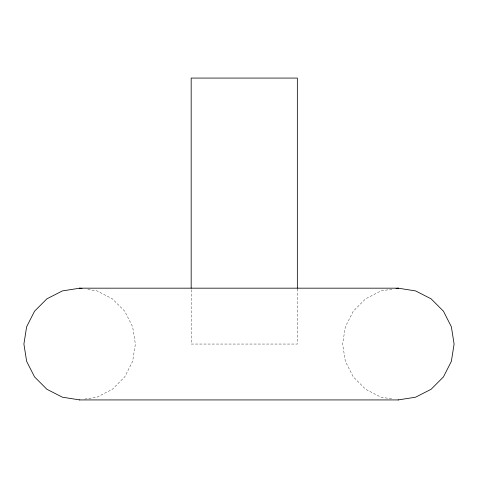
<?xml version="1.0" encoding="UTF-8"?>
<svg xmlns="http://www.w3.org/2000/svg" width="478" height="478" viewBox="0 0 478 478"><rect width="100%" height="100%" fill="white"/><g stroke="black" fill="none" stroke-linecap="round" stroke-linejoin="round"><path stroke-width="0.36" stroke-dasharray="2.39 1.79" d="M391.906 289.202L380.972 290.911L365.604 298.846L353.272 311.208L345.355 326.785L342.63 344.052L345.355 361.32L353.272 376.897L365.604 389.259L380.972 397.194L393.34 399.13M84.66 399.13L97.028 397.194L112.396 389.259L124.728 376.897L132.645 361.32L135.37 344.052L132.645 326.785L124.728 311.208L112.396 298.846L97.028 290.911L86.094 289.202M297.34 288.921L297.34 344.052L191.176 344.052L191.176 288.921"/><path stroke-width="0.72" d="M79.826 288.174L62.415 290.911L46.874 298.846L34.547 311.208L26.631 326.785L23.9 344.052L26.631 361.32L34.547 376.897L46.874 389.259L62.415 397.194L79.826 399.931M398.174 399.931L415.585 397.194L431.126 389.259L443.453 376.897L451.369 361.32L454.1 344.052L451.369 326.785L443.453 311.208L431.126 298.846L415.585 290.911L398.174 288.174M396.023 288.521L398.365 288.174L79.635 288.174L81.977 288.521M79.635 399.931L398.365 399.931M297.34 288.174L297.34 78.069L191.176 78.069L191.176 288.174"/></g></svg>
